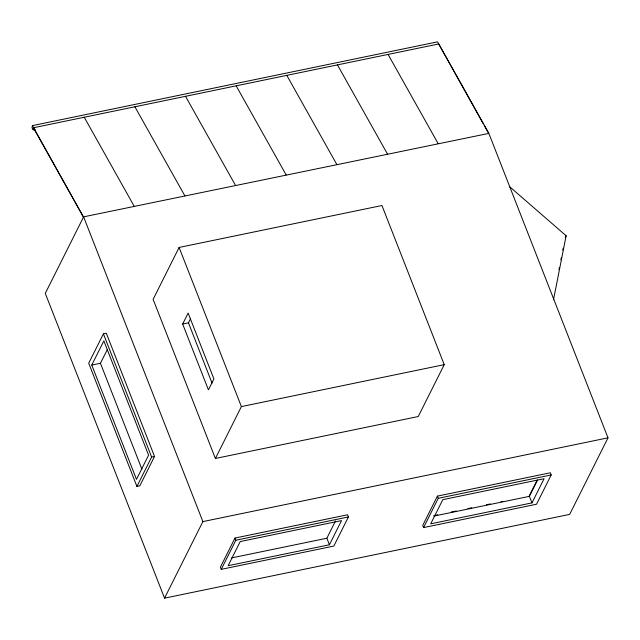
<?xml version="1.0" encoding="UTF-8"?>
<svg xmlns="http://www.w3.org/2000/svg" width="640" height="640" viewBox="0 0 640 640"><rect width="100%" height="100%" fill="white"/><g stroke="black" fill="none" stroke-linecap="round" stroke-linejoin="round"><path stroke-width="0.96" d="M558.952 269.52L559.336 267.576M560.872 259.808L561.256 257.872M562.784 250.104L563.168 248.16M553.48 299.84L566.136 235.768L509.368 186.472M484.24 125.56L488.664 133.432L83.616 216.84L45.288 293.392L164.552 598.152L569.664 514.392L608 437.84L488.736 133.08L437.536 41.848L32.424 125.608L32 127.736L33.184 129.848L35.144 129.448M33.184 129.848L33.608 127.72L438.728 43.96L483.272 123.832M32.424 125.608L83.552 217.192L33.544 128.08M103.416 333.84L88.704 363.208L136.928 486.416L139.824 485.816L154.528 456.456L106.312 333.24L103.416 333.84L151.632 457.048L136.928 486.416M91.76 365.064L103.856 340.904L148.584 455.192L136.48 479.352L91.76 365.064L100.448 363.272L107.368 349.464M179.104 247.448L153.128 299.336L215.4 458.472L418.248 416.528L444.232 364.648L381.952 205.512L179.104 247.448L241.384 406.592L215.4 458.472M182.664 324.024L188.136 313.088L213.904 378.92L208.424 389.856L182.664 324.024L188.456 322.824L190.56 318.616M164.552 598.152L202.888 521.6L83.616 216.84M234.984 538.048L220.4 567.168L221.256 569.344L333.832 546.072L348.408 516.952L347.56 514.776L234.984 538.048L235.832 540.232L221.256 569.344M329.424 544.76L341.52 520.6L240.24 541.544L228.144 565.704L329.424 544.76L326.864 538.224L335.504 520.96M565.28 237.48L566.136 235.768M437.392 496.128L422.736 525.408L423.584 527.584L536.528 504.232L551.192 474.952L550.336 472.776L437.392 496.128L438.248 498.304L423.584 527.584M529.68 495.04L537.024 480.376M537.632 479.944L529.416 496.344L433.984 516.072M531.976 502.88L544.08 478.72L442.8 499.664L430.704 523.824L531.976 502.88L529.248 495.904M241.384 406.592L444.232 364.648M151.632 457.048L154.528 456.456M202.888 521.6L608 437.84M438.248 498.304L551.192 474.952M235.832 540.232L348.408 516.952M433.816 515.64L437.712 514.832M451.344 512.016L456.208 511.008M467.896 508.592L471.792 507.784M486.4 504.76L490.296 503.96M501.008 501.744L502.952 501.344M231.424 557.952L326.864 538.224M388.088 54.432L438.096 143.552M337.448 64.904L387.456 154.024M286.808 75.376L336.816 164.488M236.168 85.84L286.176 174.96M185.528 96.312L235.536 185.432M134.888 106.784L184.896 195.904M84.248 117.256L134.256 206.368M188.456 322.824L212.04 383.096M100.448 363.272L141.904 469.192"/></g></svg>
